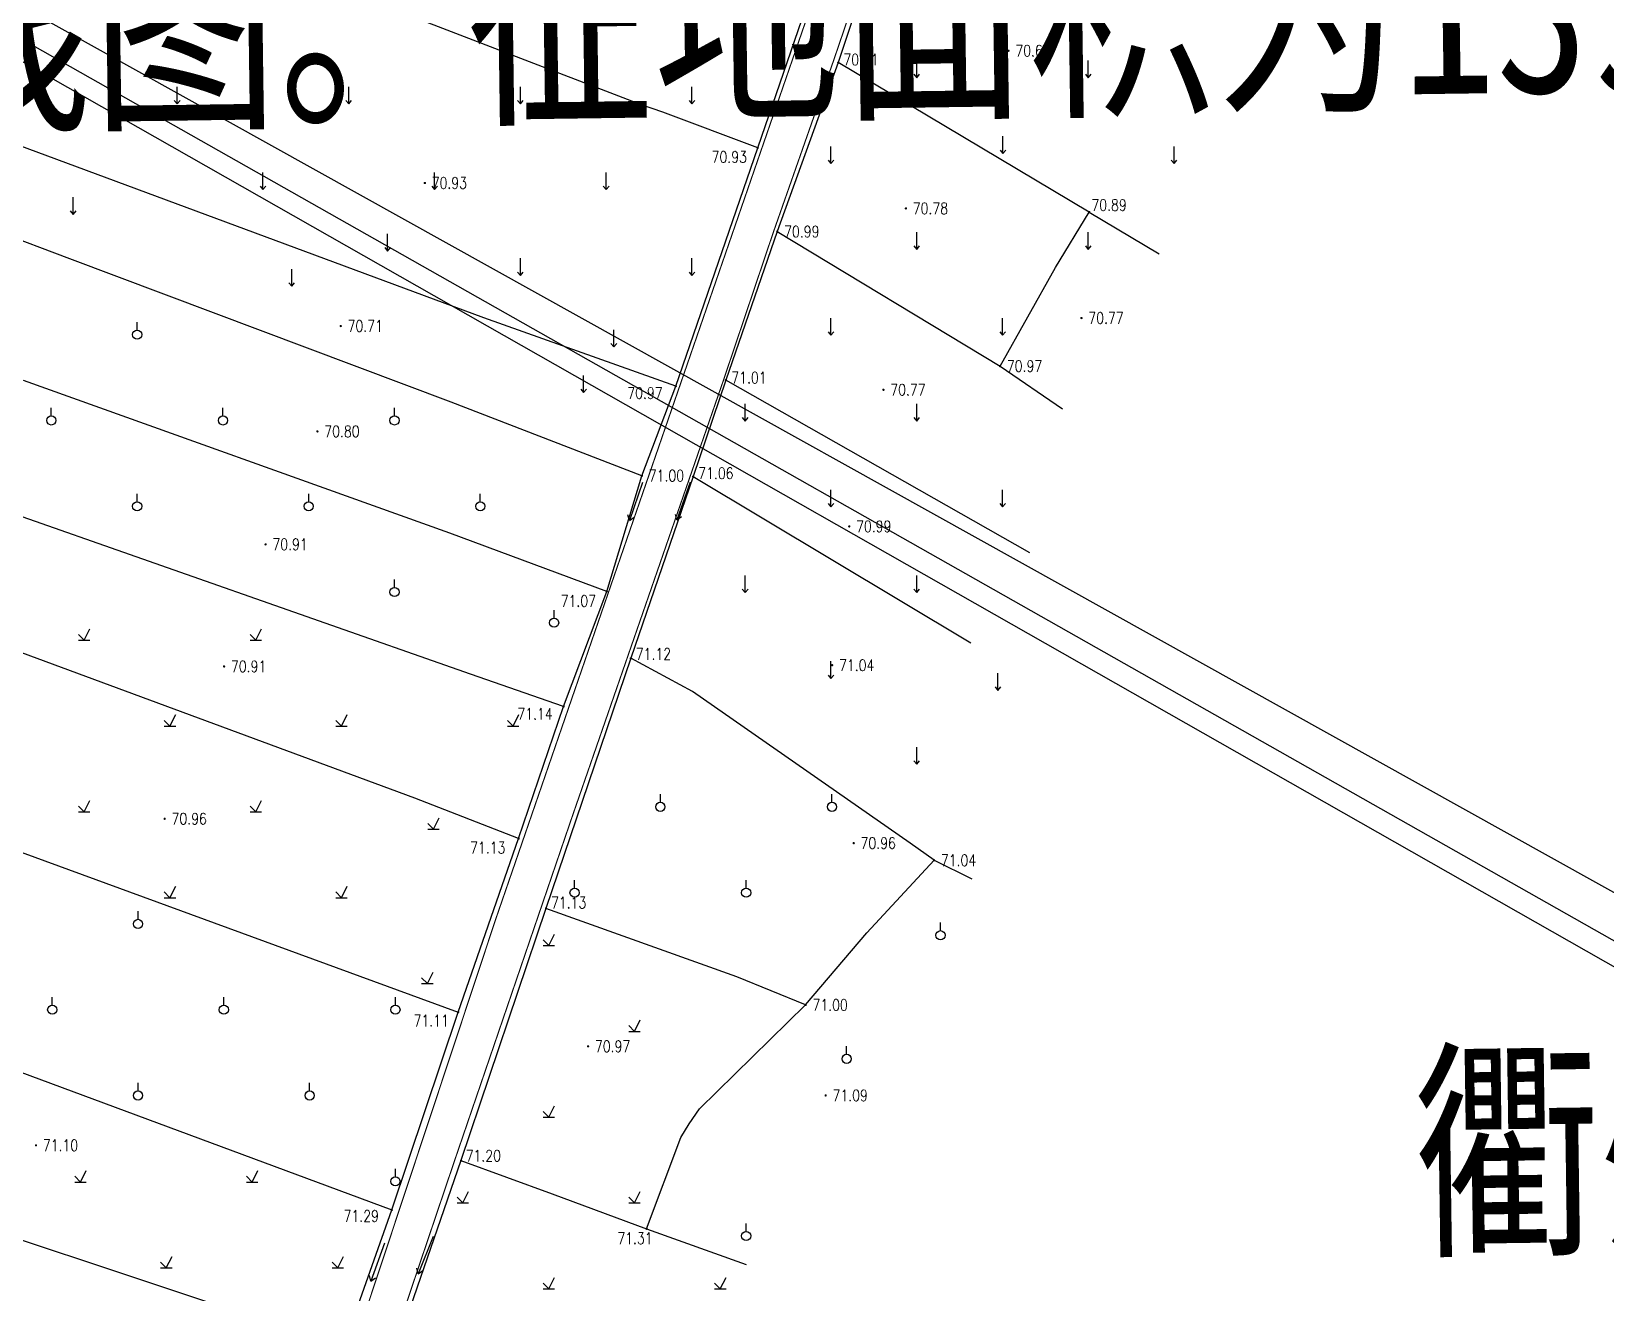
# Model space of a CAD drawing. Extents: x 10519 to 17598, y -625 to 2857.
# Drawn here: x 14102.8 to 14240.4, y 422 to 532.2 of the extents above; entities that cross this region are included whole.
import ezdxf
from ezdxf.enums import TextEntityAlignment as Align

# ---------------------------------------------------------------- set-up
doc = ezdxf.new("R2010")
doc.units = 0
doc.header["$MEASUREMENT"] = 0
doc.linetypes.add('X3', pattern=[5, 4, -1])
doc.layers.get('0').update_dxf_attribs({"linetype": 'CONTINUOUS'})
for name, color, linetype in [('0000原地形', 252, 'CONTINUOUS'), ('000道路名称', 6, 'CONTINUOUS'), ('GCD', 224, 'CONTINUOUS')]:
    doc.layers.add(name, color=color, linetype=linetype)
doc.styles.add('HZ', font='txt8.shx', dxfattribs={"width": 0.8, "bigfont": 'hz.shx'})
doc.styles.add('黑体', font='SIMHEI.TTF', dxfattribs={"width": 0.8})

# ---------------------------------------------------------------- blocks, each defined once
blk = doc.blocks.new('GC200')
at = {"linetype": 'Continuous', "const_width": 0.2, "flags": 128}
blk.add_lwpolyline([(-0.1, 0, 1), (0.1, 0, 1)], format="xyb", close=True, dxfattribs=at)

msp = doc.modelspace()

# ---------------------------------------------------------------- linework, layer by layer
at = {"layer": '0000原地形', "linetype": 'Continuous'}
for p, q in [((13968.2, 608.87), (14259.78, 446.62)), ((14259.64, 442.29), (13967.94, 607.42)), ((14259.64, 442.29), (13967.94, 607.42)), ((14257.11, 441.43), (13968.26, 605.64)), ((14156.06, 525.87), (14103.05, 546.26)), ((14179.33, 547.61, 70.89), (14173.35, 529.52, 70.89)), ((14166.31, 522.07), (14172.14, 539)), ((14173.35, 529.52, 70.89), (14168.02, 514.76, 70.89)), ((14195.29, 516.46, 70.89), (14173.35, 529.52, 70.89)), ((14158.02, 525.19), (14156.06, 525.87)), ((14166.31, 522.07), (14158.02, 525.19)), ((14142.36, 507.23), (14098.74, 523.38)), ((14159.15, 501.25), (14166.31, 522.07)), ((14192.35, 511.63, 70.89), (14195.29, 516.46, 70.89)), ((14195.29, 516.46, 70.89), (14201.4, 512.81, 70.89)), ((14106.17, 512.38), (14099.46, 514.91)), ((14168.02, 514.76, 70.89), (14163.53, 501.77, 70.89)), ((14168.02, 514.76, 70.89), (14187.49, 503, 70.89)), ((14139.5, 499.85), (14106.17, 512.38)), ((14187.49, 503, 70.89), (14192.35, 511.63, 70.89)), ((14159.15, 501.25), (14142.36, 507.23)), ((14187.49, 503, 70.89), (14192.96, 499.26, 70.89)), ((14139.39, 488.41), (14102.13, 501.75)), ((14156.19, 493.42), (14159.15, 501.25)), ((14163.53, 501.77, 70.89), (14160.67, 493.35, 70.89)), ((14190.1, 486.68, 70.83), (14163.53, 501.77, 70.83)), ((14156.19, 493.42), (14139.5, 499.85)), ((14153.11, 483.31), (14156.19, 493.42)), ((14160.67, 493.35, 70.89), (14155.21, 477.46, 70.89)), ((14160.67, 493.35, 70.89), (14184.95, 478.81, 70.89)), ((14141.19, 476.07), (14096.62, 491.72)), ((14153.11, 483.31), (14139.39, 488.41)), ((14149.34, 473.25), (14153.11, 483.31)), ((14136.33, 465.23), (14092.33, 481.52)), ((14155.21, 477.46, 70.89), (14147.8, 455.61, 70.89)), ((14160.62, 474.55, 70.89), (14155.21, 477.46, 70.89)), ((14149.34, 473.25), (14141.19, 476.07)), ((14179.63, 461.31, 70.89), (14160.62, 474.55, 70.89)), ((14145.41, 461.71), (14149.34, 473.25)), ((14145.41, 461.71), (14136.33, 465.23)), ((14099.1, 461.54), (14140.13, 446.54)), ((14140.13, 446.54), (14145.41, 461.71)), ((14181.72, 459.81, 70.89), (14179.63, 461.31, 70.89)), ((14175.86, 453.46, 70.89), (14181.72, 459.81, 70.89)), ((14181.72, 459.81, 70.89), (14185.02, 458.2, 70.89)), ((14147.8, 455.61, 70.89), (14140.37, 433.56, 70.89)), ((14164.48, 449.63, 70.89), (14147.8, 455.61, 70.89)), ((14170.5, 447.17, 70.89), (14175.86, 453.46, 70.89)), ((14170.5, 447.17, 70.89), (14164.48, 449.63, 70.89)), ((14134.32, 429.25), (14140.13, 446.54)), ((14161.22, 438.09, 70.89), (14170.5, 447.17, 70.89)), ((14094.82, 443.92), (14134.32, 429.25)), ((14160.32, 436.79, 70.89), (14161.22, 438.09, 70.89)), ((14159.59, 435.59, 70.89), (14160.32, 436.79, 70.89)), ((14156.6, 427.61, 70.89), (14159.59, 435.59, 70.89)), ((14140.37, 433.56, 70.89), (14134.45, 416.43, 70.89)), ((14140.37, 433.56, 70.89), (14148.35, 430.67, 70.89)), ((14148.35, 430.67, 70.89), (14156.6, 427.61, 70.89)), ((14130.1, 417.29), (14134.32, 429.25)), ((14099.98, 427.29), (14111.75, 423.39)), ((14156.6, 427.61, 70.89), (14165.31, 424.48, 70.89)), ((14111.75, 423.39), (14130.1, 417.29))]:
    msp.add_line(p, q, dxfattribs=at)
at = {"layer": '0000原地形'}
for p, q in [((14179.96, 528.5), (14180.21, 528.2)), ((14180.21, 528.2), (14180.21, 529.7)), ((14180.21, 528.2), (14180.46, 528.5)), ((14194.96, 528.5), (14195.21, 528.2)), ((14195.21, 528.2), (14195.21, 529.7)), ((14195.21, 528.2), (14195.46, 528.5)), ((14115.56, 525.92), (14115.56, 527.42)), ((14130.56, 525.92), (14130.56, 527.42)), ((14145.56, 525.92), (14145.56, 527.42)), ((14160.56, 525.92), (14160.56, 527.42)), ((14115.31, 526.22), (14115.56, 525.92)), ((14115.56, 525.92), (14115.81, 526.22)), ((14130.31, 526.22), (14130.56, 525.92)), ((14130.56, 525.92), (14130.81, 526.22)), ((14145.31, 526.22), (14145.56, 525.92)), ((14145.56, 525.92), (14145.81, 526.22)), ((14160.31, 526.22), (14160.56, 525.92)), ((14160.56, 525.92), (14160.81, 526.22)), ((14187.75, 521.58), (14187.75, 523.08)), ((14172.71, 520.7), (14172.71, 522.2)), ((14187.5, 521.88), (14187.75, 521.58)), ((14187.75, 521.58), (14188, 521.88)), ((14202.71, 520.7), (14202.71, 522.2)), ((14172.46, 521), (14172.71, 520.7)), ((14172.71, 520.7), (14172.96, 521)), ((14202.46, 521), (14202.71, 520.7)), ((14202.71, 520.7), (14202.96, 521)), ((14123.06, 518.42), (14123.06, 519.92)), ((14138.06, 518.42), (14138.06, 519.92)), ((14153.06, 518.42), (14153.06, 519.92)), ((14106.47, 516.26), (14106.47, 517.76)), ((14122.81, 518.72), (14123.06, 518.42)), ((14123.06, 518.42), (14123.31, 518.72)), ((14137.81, 518.72), (14138.06, 518.42)), ((14138.06, 518.42), (14138.31, 518.72)), ((14152.81, 518.72), (14153.06, 518.42)), ((14153.06, 518.42), (14153.31, 518.72)), ((14106.22, 516.56), (14106.47, 516.26)), ((14106.47, 516.26), (14106.72, 516.56)), ((14180.21, 513.2), (14180.21, 514.7)), ((14195.21, 513.2), (14195.21, 514.7)), ((14133.71, 513.35), (14133.96, 513.05)), ((14133.96, 513.05), (14133.96, 514.55)), ((14133.96, 513.05), (14134.21, 513.35)), ((14179.96, 513.5), (14180.21, 513.2)), ((14180.21, 513.2), (14180.46, 513.5)), ((14194.96, 513.5), (14195.21, 513.2)), ((14195.21, 513.2), (14195.46, 513.5)), ((14145.56, 510.92), (14145.56, 512.42)), ((14160.56, 510.92), (14160.56, 512.42)), ((14125.57, 509.98), (14125.57, 511.48)), ((14145.31, 511.22), (14145.56, 510.92)), ((14145.56, 510.92), (14145.81, 511.22)), ((14160.31, 511.22), (14160.56, 510.92)), ((14160.56, 510.92), (14160.81, 511.22)), ((14125.32, 510.28), (14125.57, 509.98)), ((14125.57, 509.98), (14125.82, 510.28)), ((14112.06, 506.15), (14112.06, 506.85)), ((14172.71, 505.7), (14172.71, 507.2)), ((14187.71, 505.7), (14187.71, 507.2)), ((14153.73, 504.67), (14153.73, 506.17)), ((14172.46, 506), (14172.71, 505.7)), ((14172.71, 505.7), (14172.96, 506)), ((14187.46, 506), (14187.71, 505.7)), ((14187.71, 505.7), (14187.96, 506)), ((14153.48, 504.97), (14153.73, 504.67)), ((14153.73, 504.67), (14153.98, 504.97)), ((14150.84, 500.98), (14151.09, 500.68)), ((14151.09, 500.68), (14151.09, 502.18)), ((14151.09, 500.68), (14151.34, 500.98)), ((14165.21, 498.2), (14165.21, 499.7)), ((14180.21, 498.2), (14180.21, 499.7)), ((14104.56, 498.65), (14104.56, 499.35)), ((14119.56, 498.65), (14119.56, 499.35)), ((14134.56, 498.65), (14134.56, 499.35)), ((14164.96, 498.5), (14165.21, 498.2)), ((14165.21, 498.2), (14165.46, 498.5)), ((14179.96, 498.5), (14180.21, 498.2)), ((14180.21, 498.2), (14180.46, 498.5)), ((14156.23, 492.83), (14155.11, 489.51)), ((14160.39, 492.87), (14159.24, 489.56)), ((14112.06, 491.15), (14112.06, 491.85)), ((14127.06, 491.15), (14127.06, 491.85)), ((14142.06, 491.15), (14142.06, 491.85)), ((14172.71, 490.7), (14172.71, 492.2)), ((14187.71, 490.7), (14187.71, 492.2)), ((14155.11, 489.51), (14154.97, 489.99)), ((14159.24, 489.56), (14159.11, 490.04)), ((14159.24, 489.56), (14159.65, 489.86)), ((14172.46, 491), (14172.71, 490.7)), ((14172.71, 490.7), (14172.96, 491)), ((14187.46, 491), (14187.71, 490.7)), ((14187.71, 490.7), (14187.96, 491)), ((14155.11, 489.51), (14155.51, 489.81)), ((14134.56, 483.65), (14134.56, 484.35)), ((14165.21, 483.2), (14165.21, 484.7)), ((14180.21, 483.2), (14180.21, 484.7)), ((14164.96, 483.5), (14165.21, 483.2)), ((14165.21, 483.2), (14165.46, 483.5)), ((14179.96, 483.5), (14180.21, 483.2)), ((14180.21, 483.2), (14180.46, 483.5)), ((14148.51, 480.97), (14148.51, 481.67)), ((14106.93, 479.54), (14107.43, 479.04)), ((14106.93, 479.04), (14107.93, 479.04)), ((14107.43, 479.04), (14107.93, 480.04)), ((14121.93, 479.54), (14122.43, 479.04)), ((14121.93, 479.04), (14122.93, 479.04)), ((14122.43, 479.04), (14122.93, 480.04)), ((14172.71, 475.7), (14172.71, 477.2)), ((14187.31, 474.66), (14187.31, 476.16)), ((14172.46, 476), (14172.71, 475.7)), ((14172.71, 475.7), (14172.96, 476)), ((14187.06, 474.96), (14187.31, 474.66)), ((14187.31, 474.66), (14187.56, 474.96)), ((14114.43, 472.04), (14114.93, 471.54)), ((14114.93, 471.54), (14115.43, 472.54)), ((14129.43, 472.04), (14129.93, 471.54)), ((14129.93, 471.54), (14130.43, 472.54)), ((14144.43, 472.04), (14144.93, 471.54)), ((14144.93, 471.54), (14145.43, 472.54)), ((14114.43, 471.54), (14115.43, 471.54)), ((14129.43, 471.54), (14130.43, 471.54)), ((14144.43, 471.54), (14145.43, 471.54)), ((14180.21, 468.2), (14180.21, 469.7)), ((14179.96, 468.5), (14180.21, 468.2)), ((14180.21, 468.2), (14180.46, 468.5)), ((14157.8, 464.88), (14157.8, 465.58)), ((14172.8, 464.88), (14172.8, 465.58)), ((14106.93, 464.54), (14107.43, 464.04)), ((14106.93, 464.04), (14107.93, 464.04)), ((14107.43, 464.04), (14107.93, 465.04)), ((14121.93, 464.54), (14122.43, 464.04)), ((14121.93, 464.04), (14122.93, 464.04)), ((14122.43, 464.04), (14122.93, 465.04)), ((14137.46, 463.02), (14137.96, 462.52)), ((14137.46, 462.52), (14138.46, 462.52)), ((14137.96, 462.52), (14138.46, 463.52)), ((14114.43, 457.04), (14114.93, 456.54)), ((14114.93, 456.54), (14115.43, 457.54)), ((14129.43, 457.04), (14129.93, 456.54)), ((14129.93, 456.54), (14130.43, 457.54)), ((14150.3, 457.38), (14150.3, 458.08)), ((14165.3, 457.38), (14165.3, 458.08)), ((14114.43, 456.54), (14115.43, 456.54)), ((14129.43, 456.54), (14130.43, 456.54)), ((14112.14, 454.65), (14112.14, 455.35)), ((14182.29, 453.66), (14182.29, 454.36)), ((14147.54, 452.86), (14148.04, 452.36)), ((14148.04, 452.36), (14148.54, 453.36)), ((14147.54, 452.36), (14148.54, 452.36)), ((14137.43, 449.04), (14137.93, 450.04)), ((14136.93, 449.54), (14137.43, 449.04)), ((14136.93, 449.04), (14137.93, 449.04)), ((14104.64, 447.15), (14104.64, 447.85)), ((14119.64, 447.15), (14119.64, 447.85)), ((14134.64, 447.15), (14134.64, 447.85)), ((14155.54, 444.86), (14156.04, 445.86)), ((14155.04, 445.36), (14155.54, 444.86)), ((14155.04, 444.86), (14156.04, 444.86)), ((14174.08, 442.86), (14174.08, 443.56)), ((14112.14, 439.65), (14112.14, 440.35)), ((14127.14, 439.65), (14127.14, 440.35)), ((14147.54, 437.86), (14148.04, 437.36)), ((14148.04, 437.36), (14148.54, 438.36)), ((14147.54, 437.36), (14148.54, 437.36)), ((14106.61, 432.19), (14107.11, 431.69)), ((14107.11, 431.69), (14107.61, 432.69)), ((14121.61, 432.19), (14122.11, 431.69)), ((14122.11, 431.69), (14122.61, 432.69)), ((14134.64, 432.15), (14134.64, 432.85)), ((14106.61, 431.69), (14107.61, 431.69)), ((14121.61, 431.69), (14122.61, 431.69)), ((14140.54, 429.86), (14141.04, 430.86)), ((14155.54, 429.86), (14156.04, 430.86)), ((14140.04, 430.36), (14140.54, 429.86)), ((14140.04, 429.86), (14141.04, 429.86)), ((14155.04, 430.36), (14155.54, 429.86)), ((14155.04, 429.86), (14156.04, 429.86)), ((14165.3, 427.38), (14165.3, 428.08)), ((14137.94, 426.92), (14136.63, 423.67)), ((14114.61, 424.19), (14115.11, 425.19)), ((14129.61, 424.19), (14130.11, 425.19)), ((14133.67, 426.34), (14132.5, 423.04)), ((14114.11, 424.69), (14114.61, 424.19)), ((14114.11, 424.19), (14115.11, 424.19)), ((14129.11, 424.69), (14129.61, 424.19)), ((14129.11, 424.19), (14130.11, 424.19)), ((14136.63, 423.67), (14136.52, 424.16)), ((14136.63, 423.67), (14137.05, 423.95)), ((14132.5, 423.04), (14132.36, 423.52)), ((14132.5, 423.04), (14132.9, 423.33)), ((14147.54, 422.86), (14148.04, 422.36)), ((14148.04, 422.36), (14148.54, 423.36)), ((14162.54, 422.86), (14163.04, 422.36)), ((14163.04, 422.36), (14163.54, 423.36)), ((14147.54, 422.36), (14148.54, 422.36)), ((14162.54, 422.36), (14163.54, 422.36))]:
    msp.add_line(p, q, dxfattribs=at)
at = {"layer": '0000原地形', "linetype": 'X3', "const_width": 0.1, "elevation": 70.87, "flags": 128}
msp.add_lwpolyline([(14181.33, 564.6), (14179.61, 559.77), (14172.42, 538.68), (14152.3, 480.44), (14143.42, 454.7), (14130.85, 416.82), (14127.04, 406.69)], dxfattribs=at)
at = {"layer": '0000原地形', "linetype": 'Continuous', "const_width": 0.1, "flags": 128}
msp.add_lwpolyline([(14130.26, 405.29), (14139.82, 433.59), (14150.1, 463.65), (14163.31, 501.75), (14167.67, 514.68), (14172.93, 529.67), (14182.88, 558.84), (14184.58, 563.83)], dxfattribs=at)
at = {"layer": '0000原地形'}
for centre in [(14112.06, 505.75), (14104.56, 498.25), (14119.56, 498.25), (14134.56, 498.25), (14112.06, 490.75), (14127.06, 490.75), (14142.06, 490.75), (14134.56, 483.25), (14148.51, 480.57), (14157.8, 464.48), (14172.8, 464.48), (14150.3, 456.98), (14165.3, 456.98), (14112.14, 454.25), (14182.29, 453.26), (14104.64, 446.75), (14119.64, 446.75), (14134.64, 446.75), (14174.08, 442.46), (14112.14, 439.25), (14127.14, 439.25), (14134.64, 431.75), (14165.3, 426.98)]:
    msp.add_ellipse(centre, major_axis=(-0.283, 0.283), ratio=1, start_param=3.926991, end_param=10.210176, dxfattribs=at)

# ---------------------------------------------------------------- block references
at = {"layer": 'GCD', "linetype": 'Continuous'}
ref = msp.add_blockref('GC200', (14173.35, 529.52, 70.91), dxfattribs=dict(at, xscale=0.5, yscale=0.5, zscale=0.5))
ref.add_attrib('height', '70.91', dxfattribs={"linetype": 'Continuous', "height": 1, "style": 'HZ', "width": 0.8}).set_placement((14173.8, 529.79, 70.91), align=Align.MIDDLE_LEFT)
ref = msp.add_blockref('GC200', (14188.23, 530.56, 70.67), dxfattribs=dict(at, xscale=0.5, yscale=0.5, zscale=0.5))
ref.add_attrib('height', '70.67', dxfattribs={"linetype": 'Continuous', "height": 1, "style": 'HZ', "width": 0.8}).set_placement((14188.83, 530.56, 70.67), align=Align.MIDDLE_LEFT)
ref = msp.add_blockref('GC200', (14166.31, 522.07, 70.93), dxfattribs=dict(at, xscale=0.5, yscale=0.5, zscale=0.5))
ref.add_attrib('height', '70.93', dxfattribs={"linetype": 'Continuous', "height": 1, "style": 'HZ', "width": 0.8}).set_placement((14162.28, 521.28, 70.93), align=Align.MIDDLE_LEFT)
ref = msp.add_blockref('GC200', (14137.21, 519, 70.93), dxfattribs=dict(at, xscale=0.5, yscale=0.5, zscale=0.5))
ref.add_attrib('height', '70.93', dxfattribs={"linetype": 'Continuous', "height": 1, "style": 'HZ', "width": 0.8}).set_placement((14137.81, 519, 70.93), align=Align.MIDDLE_LEFT)
ref = msp.add_blockref('GC200', (14195.29, 516.46, 70.89), dxfattribs=dict(at, xscale=0.5, yscale=0.5, zscale=0.5))
ref.add_attrib('height', '70.89', dxfattribs={"linetype": 'Continuous', "height": 1, "style": 'HZ', "width": 0.8}).set_placement((14195.48, 517.07, 70.89), align=Align.MIDDLE_LEFT)
ref = msp.add_blockref('GC200', (14179.26, 516.78, 70.78), dxfattribs=dict(at, xscale=0.5, yscale=0.5, zscale=0.5))
ref.add_attrib('height', '70.78', dxfattribs={"linetype": 'Continuous', "height": 1, "style": 'HZ', "width": 0.8}).set_placement((14179.86, 516.78, 70.78), align=Align.MIDDLE_LEFT)
ref = msp.add_blockref('GC200', (14168.02, 514.76, 70.99), dxfattribs=dict(at, xscale=0.5, yscale=0.5, zscale=0.5))
ref.add_attrib('height', '70.99', dxfattribs={"linetype": 'Continuous', "height": 1, "style": 'HZ', "width": 0.8}).set_placement((14168.62, 514.76, 70.99), align=Align.MIDDLE_LEFT)
ref = msp.add_blockref('GC200', (14129.86, 506.5, 70.71), dxfattribs=dict(at, xscale=0.5, yscale=0.5, zscale=0.5))
ref.add_attrib('height', '70.71', dxfattribs={"linetype": 'Continuous', "height": 1, "style": 'HZ', "width": 0.8}).set_placement((14130.46, 506.5, 70.71), align=Align.MIDDLE_LEFT)
ref = msp.add_blockref('GC200', (14194.61, 507.2, 70.77), dxfattribs=dict(at, xscale=0.5, yscale=0.5, zscale=0.5))
ref.add_attrib('height', '70.77', dxfattribs={"linetype": 'Continuous', "height": 1, "style": 'HZ', "width": 0.8}).set_placement((14195.21, 507.2, 70.77), align=Align.MIDDLE_LEFT)
ref = msp.add_blockref('GC200', (14163.53, 501.77, 71.01), dxfattribs=dict(at, xscale=0.5, yscale=0.5, zscale=0.5))
ref.add_attrib('height', '71.01', dxfattribs={"linetype": 'Continuous', "height": 1, "style": 'HZ', "width": 0.8}).set_placement((14164, 501.99, 71.01), align=Align.MIDDLE_LEFT)
ref = msp.add_blockref('GC200', (14187.49, 503, 70.97), dxfattribs=dict(at, xscale=0.5, yscale=0.5, zscale=0.5))
ref.add_attrib('height', '70.97', dxfattribs={"linetype": 'Continuous', "height": 1, "style": 'HZ', "width": 0.8}).set_placement((14188.09, 503, 70.97), align=Align.MIDDLE_LEFT)
ref = msp.add_blockref('GC200', (14159.15, 501.25, 70.97), dxfattribs=dict(at, xscale=0.5, yscale=0.5, zscale=0.5))
ref.add_attrib('height', '70.97', dxfattribs={"linetype": 'Continuous', "height": 1, "style": 'HZ', "width": 0.8}).set_placement((14154.91, 500.64, 70.97), align=Align.MIDDLE_LEFT)
ref = msp.add_blockref('GC200', (14177.3, 500.93, 70.77), dxfattribs=dict(at, xscale=0.5, yscale=0.5, zscale=0.5))
ref.add_attrib('height', '70.77', dxfattribs={"linetype": 'Continuous', "height": 1, "style": 'HZ', "width": 0.8}).set_placement((14177.9, 500.93, 70.77), align=Align.MIDDLE_LEFT)
ref = msp.add_blockref('GC200', (14127.82, 497.29, 70.8), dxfattribs=dict(at, xscale=0.5, yscale=0.5, zscale=0.5))
ref.add_attrib('height', '70.80', dxfattribs={"linetype": 'Continuous', "height": 1, "style": 'HZ', "width": 0.8}).set_placement((14128.42, 497.29, 70.8), align=Align.MIDDLE_LEFT)
ref = msp.add_blockref('GC200', (14160.67, 493.35, 71.06), dxfattribs=dict(at, xscale=0.5, yscale=0.5, zscale=0.5))
ref.add_attrib('height', '71.06', dxfattribs={"linetype": 'Continuous', "height": 1, "style": 'HZ', "width": 0.8}).set_placement((14161.11, 493.64, 71.06), align=Align.MIDDLE_LEFT)
ref = msp.add_blockref('GC200', (14156.19, 493.42, 71), dxfattribs=dict(at, xscale=0.5, yscale=0.5, zscale=0.5))
ref.add_attrib('height', '71.00', dxfattribs={"linetype": 'Continuous', "height": 1, "style": 'HZ', "width": 0.8}).set_placement((14156.79, 493.42, 71), align=Align.MIDDLE_LEFT)
ref = msp.add_blockref('GC200', (14174.31, 488.99, 70.99), dxfattribs=dict(at, xscale=0.5, yscale=0.5, zscale=0.5))
ref.add_attrib('height', '70.99', dxfattribs={"linetype": 'Continuous', "height": 1, "style": 'HZ', "width": 0.8}).set_placement((14174.91, 488.99, 70.99), align=Align.MIDDLE_LEFT)
ref = msp.add_blockref('GC200', (14123.29, 487.42, 70.91), dxfattribs=dict(at, xscale=0.5, yscale=0.5, zscale=0.5))
ref.add_attrib('height', '70.91', dxfattribs={"linetype": 'Continuous', "height": 1, "style": 'HZ', "width": 0.8}).set_placement((14123.89, 487.42, 70.91), align=Align.MIDDLE_LEFT)
ref = msp.add_blockref('GC200', (14153.11, 483.31, 71.07), dxfattribs=dict(at, xscale=0.5, yscale=0.5, zscale=0.5))
ref.add_attrib('height', '71.07', dxfattribs={"linetype": 'Continuous', "height": 1, "style": 'HZ', "width": 0.8}).set_placement((14149.09, 482.47, 71.07), align=Align.MIDDLE_LEFT)
ref = msp.add_blockref('GC200', (14155.21, 477.46, 71.12), dxfattribs=dict(at, xscale=0.5, yscale=0.5, zscale=0.5))
ref.add_attrib('height', '71.12', dxfattribs={"linetype": 'Continuous', "height": 1, "style": 'HZ', "width": 0.8}).set_placement((14155.65, 477.84, 71.12), align=Align.MIDDLE_LEFT)
ref = msp.add_blockref('GC200', (14119.66, 476.75, 70.91), dxfattribs=dict(at, xscale=0.5, yscale=0.5, zscale=0.5))
ref.add_attrib('height', '70.91', dxfattribs={"linetype": 'Continuous', "height": 1, "style": 'HZ', "width": 0.8}).set_placement((14120.26, 476.75, 70.91), align=Align.MIDDLE_LEFT)
ref = msp.add_blockref('GC200', (14172.82, 476.86, 71.04), dxfattribs=dict(at, xscale=0.5, yscale=0.5, zscale=0.5))
ref.add_attrib('height', '71.04', dxfattribs={"linetype": 'Continuous', "height": 1, "style": 'HZ', "width": 0.8}).set_placement((14173.42, 476.86, 71.04), align=Align.MIDDLE_LEFT)
ref = msp.add_blockref('GC200', (14149.34, 473.25, 71.14), dxfattribs=dict(at, xscale=0.5, yscale=0.5, zscale=0.5))
ref.add_attrib('height', '71.14', dxfattribs={"linetype": 'Continuous', "height": 1, "style": 'HZ', "width": 0.8}).set_placement((14145.3, 472.61, 71.14), align=Align.MIDDLE_LEFT)
ref = msp.add_blockref('GC200', (14114.47, 463.44, 70.96), dxfattribs=dict(at, xscale=0.5, yscale=0.5, zscale=0.5))
ref.add_attrib('height', '70.96', dxfattribs={"linetype": 'Continuous', "height": 1, "style": 'HZ', "width": 0.8}).set_placement((14115.07, 463.44, 70.96), align=Align.MIDDLE_LEFT)
ref = msp.add_blockref('GC200', (14145.41, 461.71, 71.13), dxfattribs=dict(at, xscale=0.5, yscale=0.5, zscale=0.5))
ref.add_attrib('height', '71.13', dxfattribs={"linetype": 'Continuous', "height": 1, "style": 'HZ', "width": 0.8}).set_placement((14141.17, 460.91, 71.13), align=Align.MIDDLE_LEFT)
ref = msp.add_blockref('GC200', (14174.7, 461.31, 70.96), dxfattribs=dict(at, xscale=0.5, yscale=0.5, zscale=0.5))
ref.add_attrib('height', '70.96', dxfattribs={"linetype": 'Continuous', "height": 1, "style": 'HZ', "width": 0.8}).set_placement((14175.3, 461.31, 70.96), align=Align.MIDDLE_LEFT)
ref = msp.add_blockref('GC200', (14181.72, 459.81, 71.04), dxfattribs=dict(at, xscale=0.5, yscale=0.5, zscale=0.5))
ref.add_attrib('height', '71.04', dxfattribs={"linetype": 'Continuous', "height": 1, "style": 'HZ', "width": 0.8}).set_placement((14182.32, 459.81, 71.04), align=Align.MIDDLE_LEFT)
ref = msp.add_blockref('GC200', (14147.8, 455.61, 71.13), dxfattribs=dict(at, xscale=0.5, yscale=0.5, zscale=0.5))
ref.add_attrib('height', '71.13', dxfattribs={"linetype": 'Continuous', "height": 1, "style": 'HZ', "width": 0.8}).set_placement((14148.24, 456.11, 71.13), align=Align.MIDDLE_LEFT)
ref = msp.add_blockref('GC200', (14170.5, 447.17, 71), dxfattribs=dict(at, xscale=0.5, yscale=0.5, zscale=0.5))
ref.add_attrib('height', '71.00', dxfattribs={"linetype": 'Continuous', "height": 1, "style": 'HZ', "width": 0.8}).set_placement((14171.1, 447.17, 71), align=Align.MIDDLE_LEFT)
ref = msp.add_blockref('GC200', (14140.13, 446.54, 71.11), dxfattribs=dict(at, xscale=0.5, yscale=0.5, zscale=0.5))
ref.add_attrib('height', '71.11', dxfattribs={"linetype": 'Continuous', "height": 1, "style": 'HZ', "width": 0.8}).set_placement((14136.23, 445.79, 71.11), align=Align.MIDDLE_LEFT)
ref = msp.add_blockref('GC200', (14151.48, 443.55, 70.97), dxfattribs=dict(at, xscale=0.5, yscale=0.5, zscale=0.5))
ref.add_attrib('height', '70.97', dxfattribs={"linetype": 'Continuous', "height": 1, "style": 'HZ', "width": 0.8}).set_placement((14152.08, 443.55, 70.97), align=Align.MIDDLE_LEFT)
ref = msp.add_blockref('GC200', (14172.25, 439.26, 71.09), dxfattribs=dict(at, xscale=0.5, yscale=0.5, zscale=0.5))
ref.add_attrib('height', '71.09', dxfattribs={"linetype": 'Continuous', "height": 1, "style": 'HZ', "width": 0.8}).set_placement((14172.85, 439.26, 71.09), align=Align.MIDDLE_LEFT)
ref = msp.add_blockref('GC200', (14103.22, 434.9, 71.09), dxfattribs=dict(at, xscale=0.5, yscale=0.5, zscale=0.5))
ref.add_attrib('height', '71.10', dxfattribs={"linetype": 'Continuous', "height": 1, "style": 'HZ', "width": 0.8}).set_placement((14103.82, 434.9, 71.09), align=Align.MIDDLE_LEFT)
ref = msp.add_blockref('GC200', (14140.37, 433.56, 71.2), dxfattribs=dict(at, xscale=0.5, yscale=0.5, zscale=0.5))
ref.add_attrib('height', '71.20', dxfattribs={"linetype": 'Continuous', "height": 1, "style": 'HZ', "width": 0.8}).set_placement((14140.78, 433.99, 71.2), align=Align.MIDDLE_LEFT)
ref = msp.add_blockref('GC200', (14134.32, 429.25, 71.29), dxfattribs=dict(at, xscale=0.5, yscale=0.5, zscale=0.5))
ref.add_attrib('height', '71.29', dxfattribs={"linetype": 'Continuous', "height": 1, "style": 'HZ', "width": 0.8}).set_placement((14130.11, 428.72, 71.29), align=Align.MIDDLE_LEFT)
ref = msp.add_blockref('GC200', (14156.6, 427.61, 71.31), dxfattribs=dict(at, xscale=0.5, yscale=0.5, zscale=0.5))
ref.add_attrib('height', '71.31', dxfattribs={"linetype": 'Continuous', "height": 1, "style": 'HZ', "width": 0.8}).set_placement((14154.04, 426.77, 71.31), align=Align.MIDDLE_LEFT)

# ---------------------------------------------------------------- texts
at = {"layer": '000道路名称', "color": 0, "insert": (14058.46, 564.43), "char_height": 12.5, "width": 276.8896, "attachment_point": 1, "rotation": 0.8095, "style": '黑体'}
msp.add_mtext('    {\\H1.2x;本图为花园街道2014-02号地块征地红线图。征地面积为139808平方米。\\P                              \\P                              \\P                    衢州市规划局\\P                二零一四年五月}', dxfattribs=at)

doc.saveas('drawing.dxf')
